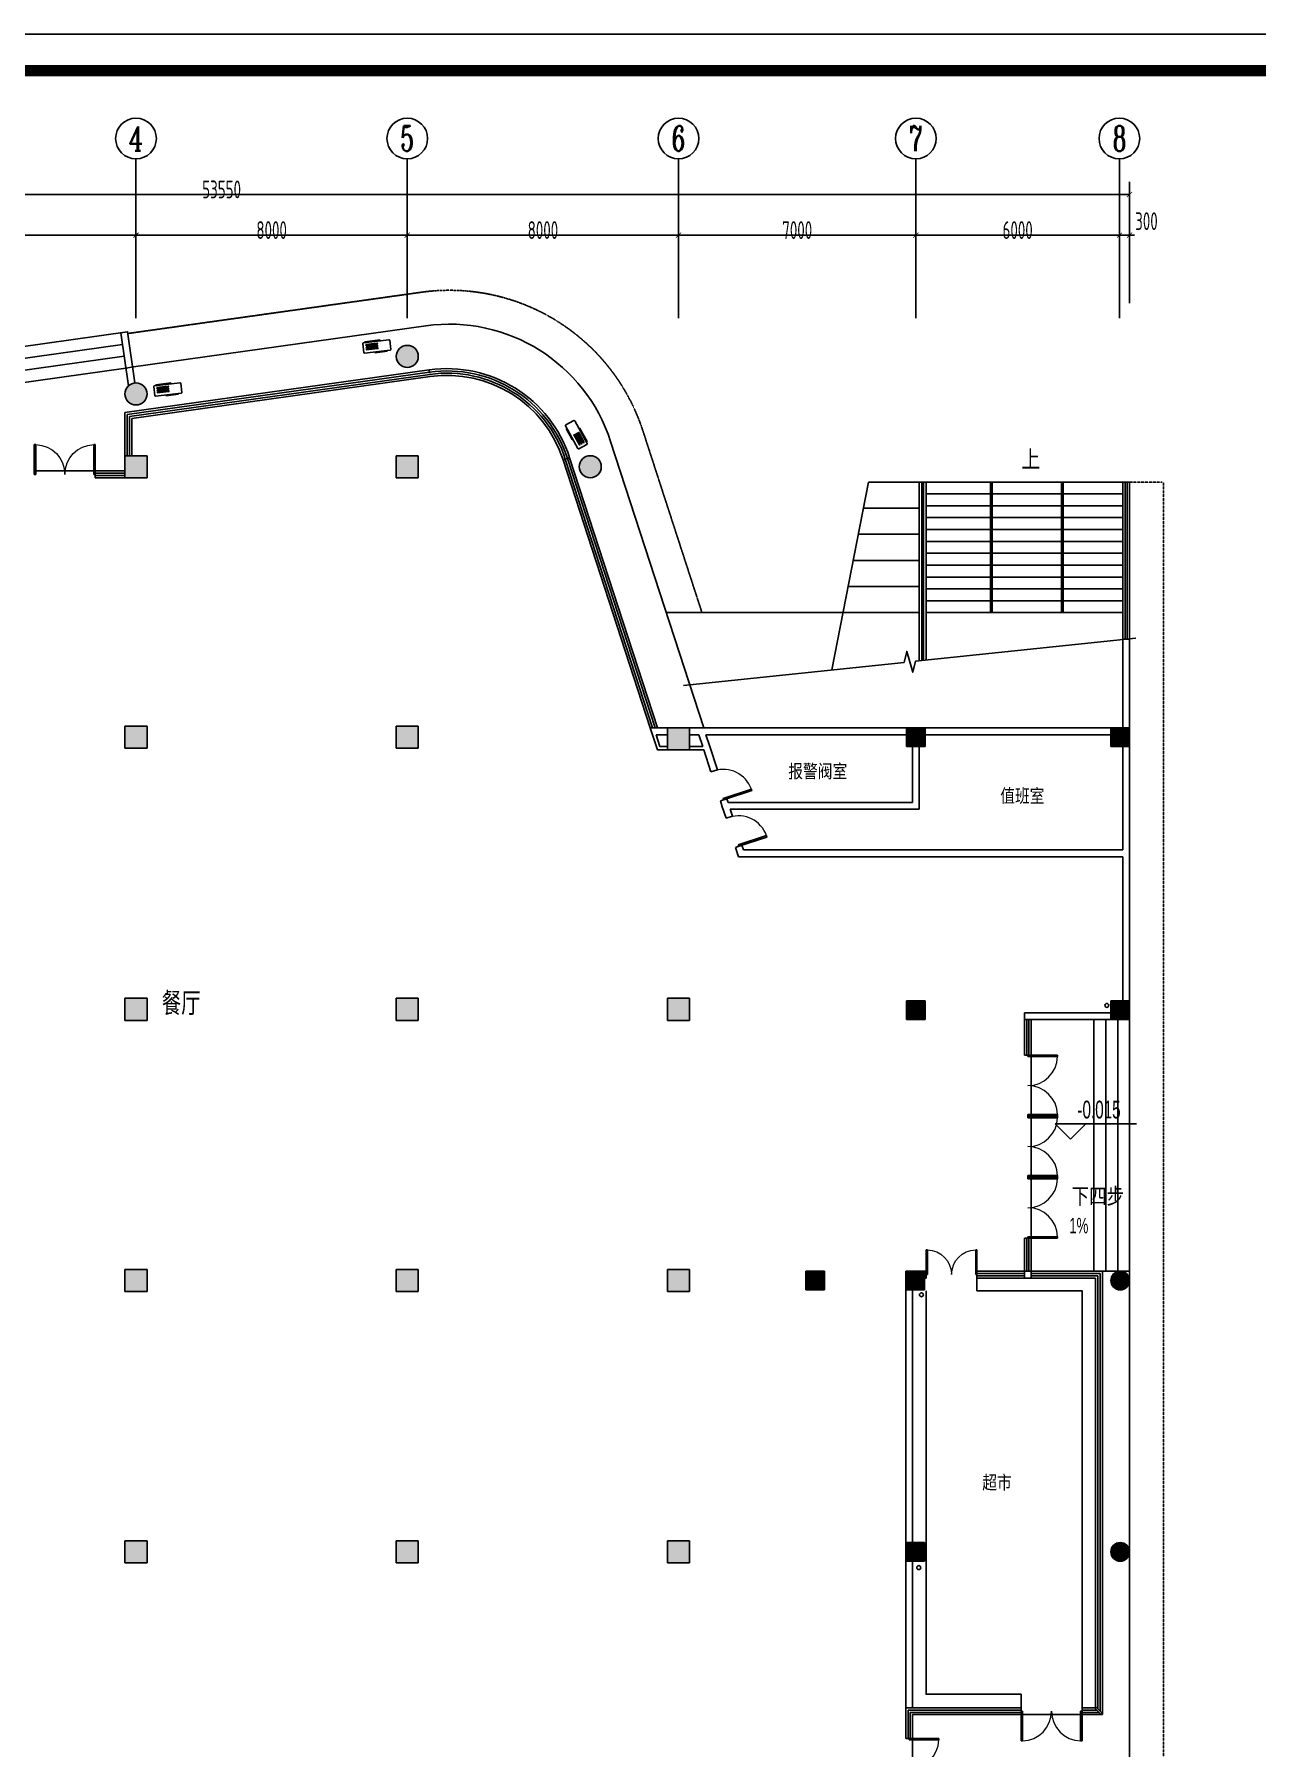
# Model space of a CAD drawing. Header units: inches. Extents: x 871252 to 1312932, y -88801 to 86720.
# Drawn here: x 911483 to 947534, y 36188 to 86720 of the extents above; entities that cross this region are included whole.
import ezdxf
from ezdxf.enums import TextEntityAlignment as Align

# ---------------------------------------------------------------- set-up
doc = ezdxf.new("R2010")
doc.units = ezdxf.units.IN
doc.header["$MEASUREMENT"] = 0
doc.linetypes.add('DASH', pattern=[0.35, 0.25, -0.1])
for name, color, linetype in [('AXIS', 3, 'Continuous'), ('AXIS_TEXT', 7, 'Continuous'), ('COLUMN', 6, 'Continuous'), ('CURTWALL', 4, 'Continuous'), ('DIM_ELEV', 3, 'Continuous'), ('DIM_SYMB', 3, 'Continuous'), ('GROUND', 34, 'Continuous'), ('LG', 84, 'Continuous'), ('PUB_HATCH', 8, 'Continuous'), ('PUB_TEXT', 151, 'Continuous'), ('STAIR', 6, 'Continuous'), ('WALL', 7, 'Continuous'), ('WINDOW', 3, 'Continuous'), ('外框', 7, 'Continuous'), ('家具', 42, 'Continuous'), ('空调', 205, 'Continuous')]:
    doc.layers.add(name, color=color, linetype=linetype)
doc.styles.add('_TCH_AXIS', font='COMPLEX', dxfattribs={"bigfont": 'GBCBIG'})
doc.styles.add('_TCH_DIM', font='stylu.ttf')
doc.styles.add('_TCH_DIM_T3', font='TSSDENG', dxfattribs={"width": 0.64, "bigfont": 'TSSDCHN'})
doc.styles.add('COMPLEX', font='stylu.ttf')
doc.styles.get("Standard").update_dxf_attribs({"font": '', "width": 0.7, "height": 250})
doc.styles.get('Standard').set_extended_font_data('NSimSun')
doc.dimstyles.new('_TCH_ARCH&&150', dxfattribs={"dimtxt": 525, "dimasz": 150, "dimexe": 375, "dimexo": 450, "dimgap": 150, "dimtad": 1, "dimdec": 0, "dimzin": 0, "dimdsep": 46, "dimtxsty": '_TCH_DIM_T3', "dimblk": 'ARCHTICK', "dimcen": 0.09, "dimclrt": 7, "dimazin": 2, "dimtfac": 1, "dimtdec": 0, "dimtix": 1, "dimtmove": 2, "dimatfit": 3, "dimfxl": 0, "dimtolj": 1, "dimtzin": 0, "dimarcsym": 0})

# ---------------------------------------------------------------- blocks, each defined once
blk = doc.blocks.new('A$C4EB5717C')
at = {"layer": '空调'}
for p, q in [((520, 110), (520, 120)), ((883, 100), (530, 100)), ((893, 120), (893, 110))]:
    blk.add_line(p, q, dxfattribs=at)
blk.add_lwpolyline([(220, 120), (980, 120, 0.414214), (1000, 140), (1000, 410, 0.414214), (980, 430), (220, 430, 0.414214), (200, 410), (200, 140, 0.414214)], format="xyb", close=True, dxfattribs=at)
for points in [[(269, 459), (709, 459), (709, 444), (269, 444)], [(290, 372), (626, 372), (626, 343), (290, 343)], [(290, 306), (626, 306), (626, 277), (290, 277)], [(290, 240), (626, 240), (626, 211), (290, 211)]]:
    blk.add_lwpolyline(points, close=True, dxfattribs=at)
for centre, start, end in [((530, 110), 180, 270), ((883, 110), 270, 0)]:
    blk.add_arc(centre, 10, start, end, dxfattribs=at)
blk = doc.blocks.new('_ArchTick')
at = {"color": 0, "linetype": 'ByBlock', "const_width": 0.15}
blk.add_lwpolyline([(-0.5, -0.5), (0.5, 0.5)], dxfattribs=at)
blk = doc.blocks.new('*D105')
at = {"layer": 'AXIS', "color": 0, "lineweight": -2, "transparency": 16777216}
for p, q in [((906483, 78794), (906483, 81170)), ((914483, 78794), (914483, 81170)), ((906483, 80795), (914483, 80795))]:
    blk.add_line(p, q, dxfattribs=at)
at = {"layer": 'Defpoints', "color": 0, "transparency": 16777216}
for p in [(914483, 80795), (906483, 78344), (914483, 78344)]:
    blk.add_point(p, dxfattribs=at)
at = {"layer": 'AXIS', "color": 0, "lineweight": -2, "transparency": 16777216, "xscale": 150, "yscale": 150, "zscale": 150, "rotation": 180}
blk.add_blockref('_ArchTick', (906483, 80795), dxfattribs=at)
at = {"layer": 'AXIS', "color": 0, "lineweight": -2, "transparency": 16777216, "xscale": 150, "yscale": 150, "zscale": 150}
blk.add_blockref('_ArchTick', (914483, 80795), dxfattribs=at)
at = {"layer": 'AXIS', "color": 7, "transparency": 16777216, "insert": (910483, 80945), "char_height": 525, "attachment_point": 5, "style": '_TCH_DIM_T3'}
blk.add_mtext('\\A1;8000', dxfattribs=at)
blk = doc.blocks.new('*D106')
at = {"layer": 'AXIS', "color": 0, "lineweight": -2, "transparency": 16777216}
for p, q in [((914483, 78794), (914483, 81170)), ((922483, 78794), (922483, 81170)), ((914483, 80795), (922483, 80795))]:
    blk.add_line(p, q, dxfattribs=at)
at = {"layer": 'Defpoints', "color": 0, "transparency": 16777216}
for p in [(922483, 80795), (914483, 78344), (922483, 78344)]:
    blk.add_point(p, dxfattribs=at)
at = {"layer": 'AXIS', "color": 0, "lineweight": -2, "transparency": 16777216, "xscale": 150, "yscale": 150, "zscale": 150, "rotation": 180}
blk.add_blockref('_ArchTick', (914483, 80795), dxfattribs=at)
at = {"layer": 'AXIS', "color": 0, "lineweight": -2, "transparency": 16777216, "xscale": 150, "yscale": 150, "zscale": 150}
blk.add_blockref('_ArchTick', (922483, 80795), dxfattribs=at)
at = {"layer": 'AXIS', "color": 7, "transparency": 16777216, "insert": (918483, 80945), "char_height": 525, "attachment_point": 5, "style": '_TCH_DIM_T3'}
blk.add_mtext('\\A1;8000', dxfattribs=at)
blk = doc.blocks.new('*D107')
at = {"layer": 'AXIS', "color": 0, "lineweight": -2, "transparency": 16777216}
for p, q in [((922483, 78794), (922483, 81170)), ((930483, 78794), (930483, 81170)), ((922483, 80795), (930483, 80795))]:
    blk.add_line(p, q, dxfattribs=at)
at = {"layer": 'Defpoints', "color": 0, "transparency": 16777216}
for p in [(930483, 80795), (922483, 78344), (930483, 78344)]:
    blk.add_point(p, dxfattribs=at)
at = {"layer": 'AXIS', "color": 0, "lineweight": -2, "transparency": 16777216, "xscale": 150, "yscale": 150, "zscale": 150, "rotation": 180}
blk.add_blockref('_ArchTick', (922483, 80795), dxfattribs=at)
at = {"layer": 'AXIS', "color": 0, "lineweight": -2, "transparency": 16777216, "xscale": 150, "yscale": 150, "zscale": 150}
blk.add_blockref('_ArchTick', (930483, 80795), dxfattribs=at)
at = {"layer": 'AXIS', "color": 7, "transparency": 16777216, "insert": (926483, 80945), "char_height": 525, "attachment_point": 5, "style": '_TCH_DIM_T3'}
blk.add_mtext('\\A1;8000', dxfattribs=at)
blk = doc.blocks.new('*D108')
at = {"layer": 'AXIS', "color": 0, "lineweight": -2, "transparency": 16777216}
for p, q in [((930483, 78794), (930483, 81170)), ((937483, 78794), (937483, 81170)), ((930483, 80795), (937483, 80795))]:
    blk.add_line(p, q, dxfattribs=at)
at = {"layer": 'Defpoints', "color": 0, "transparency": 16777216}
for p in [(937483, 80795), (930483, 78344), (937483, 78344)]:
    blk.add_point(p, dxfattribs=at)
at = {"layer": 'AXIS', "color": 0, "lineweight": -2, "transparency": 16777216, "xscale": 150, "yscale": 150, "zscale": 150, "rotation": 180}
blk.add_blockref('_ArchTick', (930483, 80795), dxfattribs=at)
at = {"layer": 'AXIS', "color": 0, "lineweight": -2, "transparency": 16777216, "xscale": 150, "yscale": 150, "zscale": 150}
blk.add_blockref('_ArchTick', (937483, 80795), dxfattribs=at)
at = {"layer": 'AXIS', "color": 7, "transparency": 16777216, "insert": (933983, 80945), "char_height": 525, "attachment_point": 5, "style": '_TCH_DIM_T3'}
blk.add_mtext('\\A1;7000', dxfattribs=at)
blk = doc.blocks.new('*D109')
at = {"layer": 'AXIS', "color": 0, "lineweight": -2, "transparency": 16777216}
for p, q in [((937483, 78794), (937483, 81170)), ((943483, 78794), (943483, 81170)), ((937483, 80795), (943483, 80795))]:
    blk.add_line(p, q, dxfattribs=at)
at = {"layer": 'Defpoints', "color": 0, "transparency": 16777216}
for p in [(943483, 80795), (937483, 78344), (943483, 78344)]:
    blk.add_point(p, dxfattribs=at)
at = {"layer": 'AXIS', "color": 0, "lineweight": -2, "transparency": 16777216, "xscale": 150, "yscale": 150, "zscale": 150, "rotation": 180}
blk.add_blockref('_ArchTick', (937483, 80795), dxfattribs=at)
at = {"layer": 'AXIS', "color": 0, "lineweight": -2, "transparency": 16777216, "xscale": 150, "yscale": 150, "zscale": 150}
blk.add_blockref('_ArchTick', (943483, 80795), dxfattribs=at)
at = {"layer": 'AXIS', "color": 7, "transparency": 16777216, "insert": (940483, 80945), "char_height": 525, "attachment_point": 5, "style": '_TCH_DIM_T3'}
blk.add_mtext('\\A1;6000', dxfattribs=at)
blk = doc.blocks.new('*D110')
at = {"layer": 'AXIS', "color": 0, "lineweight": -2, "transparency": 16777216}
for p, q in [((943483, 78794), (943483, 81170)), ((943783, 78794), (943783, 81170)), ((943483, 80795), (943333, 80795)), ((943483, 80795), (943783, 80795)), ((943783, 80795), (943933, 80795))]:
    blk.add_line(p, q, dxfattribs=at)
at = {"layer": 'Defpoints', "color": 0, "transparency": 16777216}
for p in [(943783, 80795), (943483, 78344), (943783, 78344)]:
    blk.add_point(p, dxfattribs=at)
at = {"layer": 'AXIS', "color": 0, "lineweight": -2, "transparency": 16777216, "xscale": 150, "yscale": 150, "zscale": 150}
blk.add_blockref('_ArchTick', (943483, 80795), dxfattribs=at)
at = {"layer": 'AXIS', "color": 0, "lineweight": -2, "transparency": 16777216, "xscale": 150, "yscale": 150, "zscale": 150, "rotation": 180}
blk.add_blockref('_ArchTick', (943783, 80795), dxfattribs=at)
at = {"layer": 'AXIS', "color": 7, "transparency": 16777216, "insert": (944282, 81208), "char_height": 525, "attachment_point": 5, "style": '_TCH_DIM_T3'}
blk.add_mtext('\\A1;300', dxfattribs=at)
blk = doc.blocks.new('*D111')
at = {"layer": 'AXIS', "color": 0, "lineweight": -2, "transparency": 16777216}
for p, q in [((890233, 78794), (890233, 82370)), ((943783, 78794), (943783, 82370)), ((890233, 81995), (943783, 81995))]:
    blk.add_line(p, q, dxfattribs=at)
at = {"layer": 'Defpoints', "color": 0, "transparency": 16777216}
for p in [(943783, 81995), (890233, 78344), (943783, 78344)]:
    blk.add_point(p, dxfattribs=at)
at = {"layer": 'AXIS', "color": 0, "lineweight": -2, "transparency": 16777216, "xscale": 150, "yscale": 150, "zscale": 150, "rotation": 180}
blk.add_blockref('_ArchTick', (890233, 81995), dxfattribs=at)
at = {"layer": 'AXIS', "color": 0, "lineweight": -2, "transparency": 16777216, "xscale": 150, "yscale": 150, "zscale": 150}
blk.add_blockref('_ArchTick', (943783, 81995), dxfattribs=at)
at = {"layer": 'AXIS', "color": 7, "transparency": 16777216, "insert": (917008, 82145), "char_height": 525, "attachment_point": 5, "style": '_TCH_DIM_T3'}
blk.add_mtext('\\A1;53550', dxfattribs=at)
blk = doc.blocks.new('$DorLib2D$00000002')
for p, q in [((-0.5, 0), (-0.5, 0.4875)), ((-0.475, 0.4875), (-0.5, 0.4875)), ((-0.475, 0), (-0.475, 0.4875)), ((0.475, 0), (0.475, 0.4875)), ((0.475, 0.4875), (0.5, 0.4875)), ((0.5, 0), (0.5, 0.4875)), ((-0.5, 0), (-0.475, 0)), ((0.5, 0), (0.475, 0))]:
    blk.add_line(p, q)
at = {"lineweight": 13}
for centre, start, end in [((-0.4875, 0), 0, 88.53072), ((0.4875, 0), 91.46928, 180)]:
    blk.add_arc(centre, 0.4875, start, end, dxfattribs=at)
blk = doc.blocks.new('_AXISO')
blk.add_circle((0, 0), 0.5)
at = {"layer": 'AXIS_TEXT', "style": 'COMPLEX', "width": 1.041667}
blk.add_attdef('A', text='', height=0.56, dxfattribs=at).set_placement((-0.25, -0.28), (0.25, -0.28), align=Align.FIT)
blk = doc.blocks.new('$DorLib2D$00000001')
for p, q in [((0.45, 0.975), (0.5, 0.975)), ((0.45, 0), (0.45, 0.975)), ((0.5, 0), (0.5, 0.975)), ((0.5, 0), (0.45, 0))]:
    blk.add_line(p, q)
at = {"lineweight": 13}
blk.add_arc((0.475, 0), 0.975, 91.4693, 180, dxfattribs=at)

msp = doc.modelspace()

# ---------------------------------------------------------------- hatches: boundary and pattern name
at = {"layer": 'PUB_HATCH'}
for points in [[(922808.1, 77218.7, 1), (922158.1, 77218.7, 1)], [(914808.3, 76113.7, 1), (914158.3, 76113.7, 1)], [(914808.2, 73640.7), (914808.2, 74290.7), (914158.2, 74290.7), (914158.2, 73640.7)], [(922808.2, 73640.7), (922808.2, 74290.7), (922158.2, 74290.7), (922158.2, 73640.7)], [(928204.2, 73965.6, 1), (927554.2, 73965.6, 1)], [(914808.2, 65664.3), (914808.2, 66314.3), (914158.2, 66314.3), (914158.2, 65664.3)], [(922808.2, 65664.3), (922808.2, 66314.3), (922158.2, 66314.3), (922158.2, 65664.3)], [(930808.2, 65614.2), (930808.2, 66264.2), (930158.2, 66264.2), (930158.2, 65614.2)], [(937758.2, 65714.3), (937758.2, 66264.3), (937208.2, 66264.3), (937208.2, 65714.3)], [(943783.2, 65714.3), (943783.2, 66264.3), (943233.2, 66264.3), (943233.2, 65714.3)], [(914808.2, 57639.6), (914808.2, 58289.6), (914158.2, 58289.6), (914158.2, 57639.6)], [(922808.2, 57639.6), (922808.2, 58289.6), (922158.2, 58289.6), (922158.2, 57639.6)], [(930808.2, 57639.6), (930808.2, 58289.6), (930158.2, 58289.6), (930158.2, 57639.6)], [(937758.2, 57664.6), (937758.2, 58214.6), (937208.2, 58214.6), (937208.2, 57664.6)], [(943783.2, 57664.6), (943783.2, 58214.6), (943233.2, 58214.6), (943233.2, 57664.6)], [(914808.3, 49639.6), (914808.3, 50289.6), (914158.3, 50289.6), (914158.3, 49639.6)], [(922808.2, 49639.6), (922808.2, 50289.6), (922158.2, 50289.6), (922158.2, 49639.6)], [(930808.2, 49639.6), (930808.2, 50289.6), (930158.2, 50289.6), (930158.2, 49639.6)], [(934783.2, 49689.6), (934783.2, 50239.6), (934233.2, 50239.6), (934233.2, 49689.6)], [(937733.2, 49689.6), (937733.2, 50239.6), (937183.2, 50239.6), (937183.2, 49689.6)], [(943783.2, 49964.6, 1), (943233.2, 49964.6, 1)], [(914808.3, 41639.3), (914808.3, 42289.3), (914158.3, 42289.3), (914158.3, 41639.3)], [(922808.1, 41639.3), (922808.1, 42289.3), (922158.1, 42289.3), (922158.1, 41639.3)], [(930808.1, 41639.3), (930808.1, 42289.3), (930158.1, 42289.3), (930158.1, 41639.3)], [(937733.1, 41689.3), (937733.1, 42239.3), (937183.1, 42239.3), (937183.1, 41689.3)], [(943783.2, 41964.3, 1), (943233.2, 41964.3, 1)]]:
    msp.add_hatch(color=256, dxfattribs=at).paths.add_polyline_path(points)

# ---------------------------------------------------------------- linework, layer by layer
for points in [[(923141.8, 76722.8), (923127.9, 76821.8)], [(927270.8, 74233.1), (927080.6, 74171.3)]]:
    msp.add_lwpolyline(points)
for centre in [(943113.6, 58080.1), (937645.9, 49546.5), (937568.6, 41499.3)]:
    msp.add_circle(centre, 58.1)
at = {"layer": 'AXIS'}
for p, q in [((914483.2, 78344.1), (914483.2, 83045.3)), ((922483.2, 78344.1), (922483.2, 83045.3)), ((930483.2, 78344.1), (930483.2, 83045.3)), ((937483.2, 78344.1), (937483.2, 83045.3)), ((943483.2, 78344.1), (943483.2, 83045.3))]:
    msp.add_line(p, q, dxfattribs=at)
at = {"layer": 'COLUMN'}
for p, q in [((914808.2, 74290.7), (914158.2, 74290.7)), ((914158.2, 74290.7), (914158.2, 73640.7)), ((914808.2, 73640.7), (914808.2, 74290.7)), ((922808.2, 74290.7), (922158.2, 74290.7)), ((922158.2, 74290.7), (922158.2, 73640.7)), ((922808.2, 73640.7), (922808.2, 74290.7)), ((914158.2, 73640.7), (914808.2, 73640.7)), ((922158.2, 73640.7), (922808.2, 73640.7)), ((914808.2, 66314.3), (914158.2, 66314.3)), ((914158.2, 66314.3), (914158.2, 65664.3)), ((914808.2, 65664.3), (914808.2, 66314.3)), ((922808.2, 66314.3), (922158.2, 66314.3)), ((922158.2, 66314.3), (922158.2, 65664.3)), ((922808.2, 65664.3), (922808.2, 66314.3)), ((930808.2, 66264.2), (930158.2, 66264.2)), ((930158.2, 66264.2), (930158.2, 65614.2)), ((930808.2, 65614.2), (930808.2, 66264.2)), ((937758.2, 66264.3), (937208.2, 66264.3)), ((937208.2, 66264.3), (937208.2, 65714.3)), ((937758.2, 65714.3), (937758.2, 66264.3)), ((943783.2, 66264.3), (943233.2, 66264.3)), ((943233.2, 66264.3), (943233.2, 65714.3)), ((943783.2, 65714.3), (943783.2, 66264.3)), ((937208.2, 65714.3), (937758.2, 65714.3)), ((943233.2, 65714.3), (943783.2, 65714.3)), ((914158.2, 65664.3), (914808.2, 65664.3)), ((922158.2, 65664.3), (922808.2, 65664.3)), ((930158.2, 65614.2), (930808.2, 65614.2)), ((914808.2, 58289.6), (914158.2, 58289.6)), ((914158.2, 58289.6), (914158.2, 57639.6)), ((914808.2, 57639.6), (914808.2, 58289.6)), ((922808.2, 58289.6), (922158.2, 58289.6)), ((922158.2, 58289.6), (922158.2, 57639.6)), ((922808.2, 57639.6), (922808.2, 58289.6)), ((930808.2, 58289.6), (930158.2, 58289.6)), ((930158.2, 58289.6), (930158.2, 57639.6)), ((930808.2, 57639.6), (930808.2, 58289.6)), ((937758.2, 58214.6), (937208.2, 58214.6)), ((937208.2, 58214.6), (937208.2, 57664.6)), ((937758.2, 57664.6), (937758.2, 58214.6)), ((943783.2, 58214.6), (943233.2, 58214.6)), ((943233.2, 58214.6), (943233.2, 57664.6)), ((943783.2, 57664.6), (943783.2, 58214.6)), ((914158.2, 57639.6), (914808.2, 57639.6)), ((922158.2, 57639.6), (922808.2, 57639.6)), ((930158.2, 57639.6), (930808.2, 57639.6)), ((937208.2, 57664.6), (937758.2, 57664.6)), ((943233.2, 57664.6), (943783.2, 57664.6)), ((914808.3, 50289.6), (914158.3, 50289.6)), ((914158.3, 50289.6), (914158.3, 49639.6)), ((914808.3, 49639.6), (914808.3, 50289.6)), ((922808.2, 50289.6), (922158.2, 50289.6)), ((922158.2, 50289.6), (922158.2, 49639.6)), ((922808.2, 49639.6), (922808.2, 50289.6)), ((930808.2, 50289.6), (930158.2, 50289.6)), ((930158.2, 50289.6), (930158.2, 49639.6)), ((930808.2, 49639.6), (930808.2, 50289.6)), ((934783.2, 50239.6), (934233.2, 50239.6)), ((934233.2, 50239.6), (934233.2, 49689.6)), ((934783.2, 49689.6), (934783.2, 50239.6)), ((937733.2, 50239.6), (937183.2, 50239.6)), ((937183.2, 50239.6), (937183.2, 49689.6)), ((937733.2, 49689.6), (937733.2, 50239.6)), ((940683.2, 50239.6), (940683.2, 50039.6)), ((940883.2, 50239.6), (940683.2, 50239.6)), ((940683.2, 50039.6), (940883.2, 50039.6)), ((940883.2, 50039.6), (940883.2, 50239.6)), ((914158.3, 49639.6), (914808.3, 49639.6)), ((922158.2, 49639.6), (922808.2, 49639.6)), ((930158.2, 49639.6), (930808.2, 49639.6)), ((934233.2, 49689.6), (934783.2, 49689.6)), ((937183.2, 49689.6), (937733.2, 49689.6)), ((914808.3, 42289.3), (914158.3, 42289.3)), ((914158.3, 42289.3), (914158.3, 41639.3)), ((914808.3, 41639.3), (914808.3, 42289.3)), ((922808.1, 42289.3), (922158.1, 42289.3)), ((922158.1, 42289.3), (922158.1, 41639.3)), ((922808.1, 41639.3), (922808.1, 42289.3)), ((930808.1, 42289.3), (930158.1, 42289.3)), ((930158.1, 42289.3), (930158.1, 41639.3)), ((930808.1, 41639.3), (930808.1, 42289.3)), ((937733.1, 42239.3), (937183.1, 42239.3)), ((937183.1, 42239.3), (937183.1, 41689.3)), ((937733.1, 41689.3), (937733.1, 42239.3)), ((914158.3, 41639.3), (914808.3, 41639.3)), ((922158.1, 41639.3), (922808.1, 41639.3)), ((930158.1, 41639.3), (930808.1, 41639.3)), ((937183.1, 41689.3), (937733.1, 41689.3)), ((942800.9, 37381.9), (942765.5, 37346.6)), ((942765.5, 37346.6), (942946.5, 37165.6)), ((942981.8, 37201), (942800.9, 37381.9)), ((942946.5, 37165.6), (942981.8, 37201))]:
    msp.add_line(p, q, dxfattribs=at)
for centre, radius, start, end in [((922483.1, 77218.7), 325, 0, 180), ((922483.1, 77218.7), 325, 180, 0), ((914483.3, 76113.7), 325, 0, 180), ((914483.3, 76113.7), 325, 180, 0), ((927879.2, 73965.6), 325, 0, 180), ((927879.2, 73965.6), 325, 180, 0), ((943508.2, 49964.6), 275, 0, 180), ((943508.2, 49964.6), 275, 180, 0), ((943508.2, 41964.3), 275, 0, 180), ((943508.2, 41964.3), 275, 180, 0)]:
    msp.add_arc(centre, radius, start, end, dxfattribs=at)
at = {"layer": 'CURTWALL'}
for p, q in [((914158.2, 75561.2), (923127.9, 76821.8)), ((914224.9, 75503.3), (923137.2, 76755.8)), ((914291.5, 75445.3), (923146.5, 76689.8)), ((914358.2, 75387.4), (923155.7, 76623.8)), ((914158.2, 74290.7), (914158.2, 75561.2)), ((914224.9, 74290.7), (914224.9, 75503.3)), ((914291.5, 74290.7), (914291.5, 75445.3)), ((914358.2, 74290.7), (914358.2, 75387.4)), ((914158.2, 73840.7), (913283.2, 73840.7)), ((913283.2, 73840.7), (913283.2, 73640.7)), ((929649.7, 66264.3), (927080.6, 74171.3)), ((929719.8, 66264.3), (927144, 74191.9)), ((929789.9, 66264.3), (927207.4, 74212.5)), ((929860, 66264.3), (927270.8, 74233.1)), ((913283.2, 73774), (914158.2, 73774)), ((913283.2, 73707.3), (914158.2, 73707.3)), ((913283.2, 73640.7), (914158.2, 73640.7)), ((940683.2, 57664.3), (940683.2, 56614.3)), ((940749.9, 56614.3), (940749.9, 57664.3)), ((940816.5, 56614.3), (940816.5, 57664.3)), ((940883.2, 56614.3), (940883.2, 57664.3)), ((940683.2, 56614.3), (940883.2, 56614.3)), ((940883.2, 51214.3), (940683.2, 51214.3)), ((940683.2, 51214.3), (940683.2, 50239.6)), ((940749.9, 50239.6), (940749.9, 51214.3)), ((940816.5, 50239.6), (940816.5, 51214.3)), ((940883.2, 50239.6), (940883.2, 51214.3)), ((937783.2, 50239.6), (937733.2, 50239.6)), ((937733.2, 50173), (937783.2, 50173)), ((937733.2, 50106.3), (937783.2, 50106.3)), ((937733.2, 50039.6), (937783.2, 50039.6)), ((937783.2, 50039.6), (937783.2, 50239.6)), ((940683.2, 50239.6), (939283.2, 50239.6)), ((939283.2, 50239.6), (939283.2, 50039.6)), ((939283.2, 50173), (940683.2, 50173)), ((939283.2, 50106.3), (940683.2, 50106.3)), ((939283.2, 50039.6), (940683.2, 50039.6)), ((940883.2, 50239.6), (942983.2, 50239.6)), ((940883.2, 50173), (942916.5, 50173)), ((940883.2, 50106.3), (942849.9, 50106.3)), ((940883.2, 50039.6), (942783.2, 50039.6)), ((942783.2, 37364.3), (942783.2, 50039.6)), ((942849.9, 37332.9), (942849.9, 50106.3)), ((942916.5, 37266.3), (942916.5, 50173)), ((942983.2, 37164.3), (942983.2, 50239.6)), ((937183.2, 37364.3), (937183.2, 36464.3)), ((940583.2, 37364.3), (937183.2, 37364.3)), ((937249.9, 36464.3), (937249.9, 37297.6)), ((937249.9, 37297.6), (940583.2, 37297.6)), ((937316.5, 36464.3), (937316.5, 37230.9)), ((937316.5, 37230.9), (940583.2, 37230.9)), ((937383.2, 36464.3), (937383.2, 37164.3)), ((937383.2, 37164.3), (940583.2, 37164.3)), ((940583.2, 37164.3), (940583.2, 37364.3)), ((942783.2, 37364.3), (942383.2, 37364.3)), ((942383.2, 37364.3), (942383.2, 37164.3)), ((942383.2, 37297.6), (942814.5, 37297.6)), ((942383.2, 37230.9), (942881.2, 37230.9)), ((942383.2, 37164.3), (942983.2, 37164.3)), ((937183.2, 36464.3), (937383.2, 36464.3))]:
    msp.add_line(p, q, dxfattribs=at)
for radius in [3800, 3733.3, 3666.7, 3600]:
    msp.add_arc((923656.8, 73058.8), radius, 18, 98, dxfattribs=at)
at = {"layer": 'DIM_ELEV'}
for p, q in [((942040, 54138), (941590, 54588)), ((941590, 54588), (943987.1, 54588)), ((942040, 54138), (942490, 54588))]:
    msp.add_line(p, q, dxfattribs=at)
at = {"layer": 'DIM_SYMB'}
for points in [[(940723.2, 73777.8, 0, 0, 0), (940723.2, 70578.6, 120, 0, 0), (940723.2, 70128.6, 0, 0, 0)], [(943044.6, 52464.6, 0, 0, 0), (943921.8, 52464.6, 112, 0, 0), (944341.8, 52464.6, 0, 0, 0)], [(941794.8, 51223.1, 0, 0, 0), (942296.9, 51223.1, 104, 0, 0), (942686.9, 51223.1, 0, 0, 0)]]:
    msp.add_lwpolyline(points, format="xyseb", dxfattribs=at)
msp.add_lwpolyline([(930633.6, 67517.4), (937133.2, 68194.5), (937214.6, 68519.7), (937390.3, 67904.6), (937468.9, 68229.5), (943968.4, 68906.7)], dxfattribs=at)
at = {"layer": 'GROUND', "linetype": 'DASH'}
msp.add_lwpolyline([(931173.6, 69664.3), (929432.3, 75023.6, 0.3639702), (922890.9, 79111.1), (914274.1, 77900.1), (914242.1, 77895.6)], format="xyb", dxfattribs=at)
for points in [[(943783.2, 73514.3), (944742.1, 73514.3)], [(944783.2, 57664.3), (944783.2, 73514.3)], [(943783.2, 32664.3), (944783.2, 32664.3), (944783.2, 57664.3)]]:
    msp.add_lwpolyline(points, dxfattribs=at)
at = {"layer": 'LG'}
for p, q in [((937658.2, 68249.2), (937658.2, 73514.3)), ((937708.2, 68254.5), (937708.2, 73514.3)), ((939683.1, 69664.3), (939683.1, 73514.3)), ((939733.1, 69664.3), (939733.1, 73514.3)), ((941773.4, 69664.3), (941773.4, 73514.3)), ((941823.4, 69664.3), (941823.4, 73514.3)), ((943658.2, 68874.4), (943658.2, 73514.3)), ((943708.2, 68879.6), (943708.2, 73514.3))]:
    msp.add_line(p, q, dxfattribs=at)
at = {"layer": 'STAIR'}
for p, q in [((936087.5, 73514.3), (935003, 67972.6)), ((936087.5, 73514.3), (943783.2, 73514.3)), ((937583.2, 73514.3), (937583.2, 68241.4)), ((937583.2, 68241.4), (937583.2, 73514.3)), ((937783.2, 68262.3), (937783.2, 73514.3)), ((937783.2, 69664.3), (937783.2, 73514.3)), ((937783.2, 68262.3), (937783.2, 73514.3)), ((943583.2, 68866.6), (943583.2, 73514.3)), ((943783.2, 68887.4), (943783.2, 73514.3)), ((937783.2, 73164.3), (943583.2, 73164.3)), ((937783.2, 72814.3), (943583.2, 72814.3)), ((935936.8, 72744.3), (937583.2, 72744.3)), ((937783.2, 72464.3), (943583.2, 72464.3)), ((935786.1, 71974.3), (937583.2, 71974.3)), ((937783.2, 72114.3), (943583.2, 72114.3)), ((937783.2, 71764.3), (943583.2, 71764.3)), ((937783.2, 71414.3), (943583.2, 71414.3)), ((935635.4, 71204.3), (937583.2, 71204.3)), ((937783.2, 71064.3), (943583.2, 71064.3)), ((935484.7, 70434.3), (937583.2, 70434.3)), ((937783.2, 70714.3), (943583.2, 70714.3)), ((937783.2, 70364.3), (943583.2, 70364.3)), ((937783.2, 70014.3), (943583.2, 70014.3)), ((930122.2, 69664.3), (937583.2, 69664.3)), ((937783.2, 69664.3), (943583.2, 69664.3)), ((914808.2, 65664.3), (914808.2, 66314.3))]:
    msp.add_line(p, q, dxfattribs=at)
for points in [[(914447.1, 76436.6), (914235.1, 77945.1), (906139, 76807.3), (906352.9, 75285.2)], [(914037.1, 77917.3), (914257.7, 76347.6)], [(906385.8, 76488.5), (914085.8, 77570.7)], [(906434.5, 76142), (914134.5, 77224.1)], [(906483.2, 75795.4), (914183.2, 76877.5)], [(914808.2, 73640.7), (914158.2, 73640.7)], [(914808.2, 66314.3), (914808.2, 65664.3)], [(942733.2, 50239.6), (942733.2, 57664.3)], [(943083.2, 50239.6), (943083.2, 57664.3)], [(943433.2, 50239.6), (943433.2, 57664.3)], [(943783.2, 57664.3), (943783.2, 50239.6)], [(943783.2, 50239.6), (943783.2, 57664.3)], [(943783.2, 33639.6), (943783.2, 50239.6), (942833.2, 50239.6)]]:
    msp.add_lwpolyline(points, dxfattribs=at)
msp.add_lwpolyline([(931226.9, 66264.3), (928481.2, 74714.6, 0.3639702), (923030.1, 78120.9), (914413.2, 76909.9), (914183.2, 76877.5)], format="xyb", dxfattribs=at)
at = {"layer": 'WALL'}
for p, q in [((943583.2, 66264.3), (943583.2, 68877)), ((943583.2, 68877), (943783.2, 68877)), ((943783.2, 66164.3), (943783.2, 68877)), ((929860.9, 65614.2), (929649.7, 66264.3)), ((929649.7, 66264.3), (930158.2, 66264.3)), ((930808.2, 66264.3), (931154.3, 66264.3)), ((931154.3, 66264.3), (937208.2, 66264.3)), ((937758.2, 66264.3), (943233.2, 66264.3)), ((929933.6, 65714.2), (929819.8, 66064.3)), ((929819.8, 66064.3), (930158.2, 66064.3)), ((929933.6, 65714.2), (930158.2, 65714.2)), ((930808.2, 66064.3), (931081.6, 66064.3)), ((930808.2, 65714.2), (931195.3, 65714.2)), ((931195.3, 65714.2), (931081.6, 66064.3)), ((931291.9, 66064.3), (937208.2, 66064.3)), ((931395.6, 65745.1), (931291.9, 66064.3)), ((931628.3, 65028.9), (931395.6, 65745.1)), ((937383.2, 65714.3), (937383.2, 64063.9)), ((937583.2, 65714.3), (937583.2, 63863.9)), ((937758.2, 66064.3), (943233.2, 66064.3)), ((943583.2, 62663.9), (943583.2, 65714.3)), ((943783.2, 62563.9), (943783.2, 66164.3)), ((929860.9, 65614.2), (930158.2, 65614.2)), ((930808.2, 65614.2), (931227.8, 65614.2)), ((931227.8, 65614.2), (931438.1, 64967.1)), ((931438.1, 64967.1), (931628.3, 65028.9)), ((931906.4, 64173), (931716.2, 64111.2)), ((931716.2, 64111.2), (931772.5, 63937.8)), ((931772.5, 63937.8), (931883.2, 63597.2)), ((931941.8, 64063.9), (931906.4, 64173)), ((931941.8, 64063.9), (937383.2, 64063.9)), ((932006.8, 63863.9), (937583.2, 63863.9)), ((932073.4, 63659), (932006.8, 63863.9)), ((931883.2, 63597.2), (932073.4, 63659)), ((932351.5, 62803), (932161.3, 62741.2)), ((932161.3, 62741.2), (932251.4, 62463.9)), ((932396.7, 62663.9), (932351.5, 62803)), ((932396.7, 62663.9), (943583.2, 62663.9)), ((932251.4, 62463.9), (943583.2, 62463.9)), ((943583.2, 58214.6), (943583.2, 62463.9)), ((943783.2, 57664.3), (943783.2, 62563.9)), ((940683.2, 57864.3), (943233.2, 57864.3)), ((940683.2, 57864.3), (940683.2, 57664.3)), ((940683.2, 57664.3), (943783.2, 57664.3)), ((937183.2, 42239.3), (937183.2, 49689.6)), ((937383.2, 42239.3), (937383.2, 49689.6)), ((937183.2, 37364.3), (937183.2, 41689.3)), ((937383.2, 37364.3), (937383.2, 41689.3))]:
    msp.add_line(p, q, dxfattribs=at)
at = {"layer": 'WINDOW'}
for p, q in [((911483.2, 73840.7), (913283.2, 73840.7)), ((940883.2, 54814.3), (940883.2, 56614.3)), ((940883.2, 53014.3), (940883.2, 54814.3)), ((940883.2, 51214.3), (940883.2, 53014.3)), ((940583.2, 37164.3), (942383.2, 37164.3)), ((937383.2, 34664.3), (937383.2, 36464.3))]:
    msp.add_line(p, q, dxfattribs=at)
at = {"layer": '外框', "lineweight": -2}
msp.add_line((873103.7, 86720.3), (986308.8, 86720.3), dxfattribs=at)
at = {"layer": '外框', "lineweight": -2, "const_width": 330.9}
msp.add_lwpolyline([(877501.9, 8435.7), (981742.4, 8435.7, 0.4142136), (985051.7, 11744.9), (985051.7, 82339.2, 0.4142136), (981742.4, 85648.4), (877501.9, 85648.4, 0.4142136), (874192.7, 82339.2), (874192.7, 11744.9, 0.4142136)], format="xyb", close=True, dxfattribs=at)
at = {"layer": '家具'}
for points in [[(939283.2, 50064.3), (939283.2, 49664.3), (942383.2, 49664.3), (942383.2, 37364.3)], [(940583.2, 37364.3), (940583.2, 37764.3), (937783.2, 37764.3), (937783.2, 49664.3)]]:
    msp.add_lwpolyline(points, dxfattribs=at)

# ---------------------------------------------------------------- block references
at = {"layer": 'AXIS'}
ref = msp.add_blockref('_AXISO', (914483.2, 83645.3), dxfattribs=dict(at, xscale=1200, yscale=1200, zscale=1200))
ref.add_attrib('A', '4', dxfattribs={"layer": 'AXIS_TEXT', "height": 717.3, "style": '_TCH_AXIS', "width": 0.8}).set_placement((914264.6, 83286.6), (914701.8, 83286.6), align=Align.FIT)
ref = msp.add_blockref('_AXISO', (922483.2, 83645.3), dxfattribs=dict(at, xscale=1200, yscale=1200, zscale=1200))
ref.add_attrib('A', '5', dxfattribs={"layer": 'AXIS_TEXT', "height": 741.2, "style": '_TCH_AXIS', "width": 0.8}).set_placement((922285.6, 83274.7), (922680.9, 83274.7), align=Align.FIT)
ref = msp.add_blockref('_AXISO', (930483.2, 83645.3), dxfattribs=dict(at, xscale=1200, yscale=1200, zscale=1200))
ref.add_attrib('A', '6', dxfattribs={"layer": 'AXIS_TEXT', "height": 741.2, "style": '_TCH_AXIS', "width": 0.8}).set_placement((930285.6, 83274.7), (930680.9, 83274.7), align=Align.FIT)
ref = msp.add_blockref('_AXISO', (937483.2, 83645.3), dxfattribs=dict(at, xscale=1200, yscale=1200, zscale=1200))
ref.add_attrib('A', '7', dxfattribs={"layer": 'AXIS_TEXT', "height": 741.2, "style": '_TCH_AXIS', "width": 0.8}).set_placement((937285.6, 83274.7), (937680.9, 83274.7), align=Align.FIT)
ref = msp.add_blockref('_AXISO', (943483.2, 83645.3), dxfattribs=dict(at, xscale=1200, yscale=1200, zscale=1200))
ref.add_attrib('A', '8', dxfattribs={"layer": 'AXIS_TEXT', "height": 741.2, "style": '_TCH_AXIS', "width": 0.8}).set_placement((943285.6, 83274.7), (943680.9, 83274.7), align=Align.FIT)
at = {"layer": 'WINDOW', "xscale": -1800, "zscale": -1800}
for p, yscale in [((912383.2, 73740.7), 1800), ((941483.2, 37264.3), -1800)]:
    msp.add_blockref('$DorLib2D$00000002', p, dxfattribs=dict(at, yscale=yscale))
at = {"layer": 'WINDOW', "linetype": 'DASH', "yscale": -900, "zscale": -900}
for p, xscale, rotation in [((931672.2, 64570.1), -900.000000000004, 107.9999999998011), ((932117.4, 63200.1), -899.999999999932, 107.9999999997871)]:
    msp.add_blockref('$DorLib2D$00000001', p, dxfattribs=dict(at, xscale=xscale, rotation=rotation))
at = {"layer": 'WINDOW', "xscale": -1800, "yscale": -1800, "zscale": -1800, "rotation": 90}
for p in [(940783.2, 55714.3), (940783.2, 53914.3), (940783.2, 52114.3), (937283.2, 35564.3)]:
    msp.add_blockref('$DorLib2D$00000002', p, dxfattribs=at)
at = {"layer": 'WINDOW', "linetype": 'DASH', "xscale": -1500, "yscale": 1500, "zscale": -1500}
msp.add_blockref('$DorLib2D$00000002', (938533.2, 50139.6), dxfattribs=at)
at = {"layer": '空调', "extrusion": (0, 0, -1), "xscale": -1, "zscale": -1, "rotation": 352.934405648711}
for p in [(-921022.2, 77165.7), (-914859.2, 75896.6)]:
    msp.add_blockref('A$C4EB5717C', p, dxfattribs=at)
at = {"layer": '空调', "extrusion": (0, 0, -1), "zscale": -1, "rotation": 61.35591359616707}
msp.add_blockref('A$C4EB5717C', (-927513.9, 74252.4), dxfattribs=at)

# ---------------------------------------------------------------- texts
at = {"layer": 'PUB_TEXT', "style": '_TCH_DIM'}
for s, height, width, p in [('上', 506.4, 0.8, (940598.1, 73935.3)), ('-0.015', 525, 0.64, (942246.1, 54745.5)), ('下四步', 472.62, 0.8, (942073.3, 52219.6)), ('1%', 455, 0.64, (942005.1, 51359.6))]:
    msp.add_text(s, height=height, dxfattribs=dict(at, width=width)).set_placement(p)
at = {"layer": 'PUB_TEXT', "width": 0.8}
for s, p in [('报警阀室', (933718.1, 64786.9)), ('值班室', (939970.1, 64062.5)), ('超市', (939439.8, 43812.7))]:
    msp.add_text(s, height=398.73, dxfattribs=at).set_placement(p)
at = {"layer": 'WALL', "insert": (915242.7, 58457.8), "char_height": 600, "width": 21939.099, "attachment_point": 1}
msp.add_mtext('{\\fSimHei|b0|i0|c134|p49;\\C0;餐厅 }', dxfattribs=at)

# ---------------------------------------------------------------- dimensions: what is measured, and where the dimension line sits
at = {"layer": 'AXIS'}
for p1, p2, distance, picture, middle in [((890233.2, 78344.1), (943783.2, 78344.1), 3651.2, '*D111', (917008.2, 82145.3)), ((906483.2, 78344.1), (914483.2, 78344.1), 2451.2, '*D105', (910483.2, 80945.3)), ((914483.2, 78344.1), (922483.2, 78344.1), 2451.2, '*D106', (918483.2, 80945.3)), ((922483.2, 78344.1), (930483.2, 78344.1), 2451.2, '*D107', (926483.2, 80945.3)), ((930483.2, 78344.1), (937483.2, 78344.1), 2451.2, '*D108', (933983.2, 80945.3)), ((937483.2, 78344.1), (943483.2, 78344.1), 2451.2, '*D109', (940483.2, 80945.3))]:
    dim = msp.add_aligned_dim(p1=p1, p2=p2, distance=distance, dimstyle='_TCH_ARCH&&150', dxfattribs=at)
    dim.commit()
    dim.dimension.update_dxf_attribs({"geometry": picture, "text_midpoint": middle})
dim = msp.add_linear_dim(base=(943783.2, 80795.3), p1=(943483.2, 78344.1), p2=(943783.2, 78344.1), angle=0, dimstyle='_TCH_ARCH&&150', dxfattribs=at)
dim.commit()
dim.dimension.update_dxf_attribs({"geometry": '*D110', "text_midpoint": (944282.1, 81207.8), "dimtype": 161})

doc.saveas('drawing.dxf')
